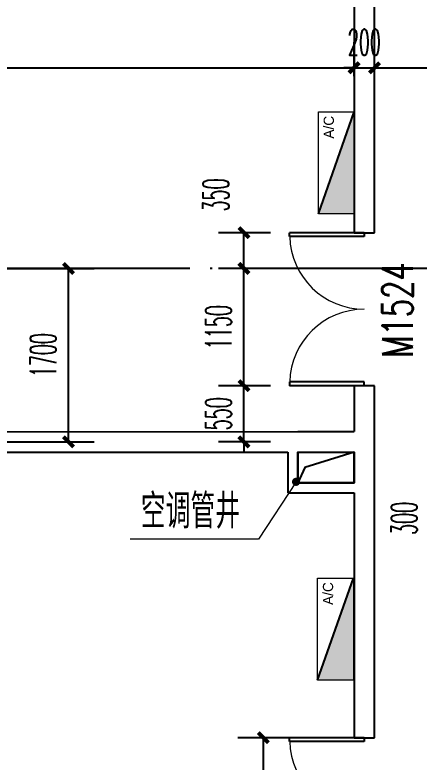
# Model space of a CAD drawing. Header units: millimetres. Extents: x -13830 to 215738, y -24143 to 193994.
# Drawn here: x 45822 to 49780, y 93060 to 100384 of the extents above; entities that cross this region are included whole.
import ezdxf
from ezdxf.enums import TextEntityAlignment as Align

# ---------------------------------------------------------------- set-up
doc = ezdxf.new("R2010")
doc.units = ezdxf.units.MM
doc.header["$LTSCALE"] = 100
doc.linetypes.add('DOTE', pattern=[2.42, 2, -0.2, 0.02, -0.2])
doc.layers.get('0').update_dxf_attribs({"linetype": 'CONTINUOUS'})
doc.layers.get('DEFPOINTS').update_dxf_attribs({"linetype": 'CONTINUOUS'})
for name, color, linetype in [('A-Fin-Stone', 64, 'CONTINUOUS'), ('DOTE', 8, 'CONTINUOUS'), ('EQUIP_DETAIL', 9, 'CONTINUOUS'), ('EQUIP_HATCH', 8, 'CONTINUOUS'), ('PUB_DIM', 3, 'CONTINUOUS'), ('PUB_TEXT', 7, 'CONTINUOUS'), ('WALL', 2, 'CONTINUOUS'), ('WINDOW', 4, 'CONTINUOUS'), ('WINDOW_TEXT', 7, 'CONTINUOUS')]:
    doc.layers.add(name, color=color, linetype=linetype)
doc.layers.add('DIM_LEAD', color=3, linetype='CONTINUOUS', lineweight=13)
doc.layers.add('M-2019.7.9', color=6, linetype='CONTINUOUS', lineweight=15)
doc.styles.add('_TCH_DIM', font='SIMPLEX', dxfattribs={"bigfont": 'GBCBIG'})
doc.styles.add('_TCH_WINDOW', font='SIMPLEX', dxfattribs={"height": 3.5, "bigfont": 'GBCBIG'})
doc.styles.add('DIM_FONT_T3', font='SIMPLEX', dxfattribs={"width": 0.494118, "bigfont": 'GBCBIG'})
doc.styles.add('HZDX', font='wcad.shx', dxfattribs={"bigfont": 'hzdx.shx'})
doc.dimstyles.new('_TCH_ARCH&&100', dxfattribs={"dimtxt": 255, "dimasz": 100, "dimexe": 250, "dimexo": 300, "dimgap": 122.5, "dimtad": 1, "dimdec": 0, "dimzin": 0, "dimdsep": 46, "dimtxsty": 'DIM_FONT_T3', "dimblk": 'ARCHTICK', "dimcen": 0.09, "dimclrt": 7, "dimazin": 0, "dimtfac": 1, "dimtdec": 0, "dimtix": 1, "dimtmove": 2, "dimatfit": 3, "dimldrblk": 'ARCHTICK', "dimfxl": 1, "dimtolj": 1, "dimtzin": 0, "dimarcsym": 0})

# ---------------------------------------------------------------- blocks, each defined once
blk = doc.blocks.new('dsffsfddf')
at = {"layer": 'DOTE', "linetype": 'DOTE', "ltscale": 10}
blk.add_line((25050, 12950), (-1850, 12950), dxfattribs=at)
blk = doc.blocks.new('5HP')
at = {"layer": 'EQUIP_HATCH'}
blk.add_hatch(color=256, dxfattribs=at).paths.add_polyline_path([(11197.1, 101719.4), (10847.1, 101719.4), (10847.1, 100719.4)])
at = {"color": 0, "linetype": 'ByBlock'}
blk.add_lwpolyline([(10847.1, 101719.4), (11197.1, 101719.4), (11197.1, 100719.4), (10847.1, 100719.4)], close=True, dxfattribs=at)
at = {"layer": 'EQUIP_DETAIL'}
blk.add_line((11197.1, 101719.4), (10847.1, 100719.4), dxfattribs=at)
at = {"layer": 'EQUIP_DETAIL', "style": 'HZDX'}
blk.add_text('A/C', height=100, rotation=270, dxfattribs=at).set_placement((11097.1, 100869.4), align=Align.MIDDLE)
blk = doc.blocks.new('A$C401C7BD0')
at = {"layer": 'M-2019.7.9', "rotation": 180}
for p in [(18147.1, 102254), (18139.6, 97682.5)]:
    blk.add_blockref('5HP', p, dxfattribs=at)
blk = doc.blocks.new('_ArchTick')
at = {"color": 0, "linetype": 'ByBlock', "const_width": 0.4}
blk.add_lwpolyline([(-0.5, -0.5), (0.5, 0.5)], dxfattribs=at)
blk = doc.blocks.new('*D711')
at = {"layer": 'DEFPOINTS', "color": 0, "transparency": 16777216}
for p in [(50793.6, 99866.2), (49343.6, 99484.7), (50793.6, 99484.7)]:
    blk.add_point(p, dxfattribs=at)
at = {"layer": 'PUB_DIM', "color": 0, "lineweight": -2, "transparency": 16777216}
for p, q in [((49343.6, 99784.7), (49343.6, 100116.2)), ((50793.6, 99784.7), (50793.6, 100116.2)), ((49343.6, 99866.2), (50793.6, 99866.2))]:
    blk.add_line(p, q, dxfattribs=at)
at = {"layer": 'PUB_DIM', "color": 0, "lineweight": -2, "transparency": 16777216, "xscale": 100, "yscale": 100, "zscale": 100, "rotation": 180}
blk.add_blockref('_ArchTick', (49343.6, 99866.2), dxfattribs=at)
at = {"layer": 'PUB_DIM', "color": 0, "lineweight": -2, "transparency": 16777216, "xscale": 100, "yscale": 100, "zscale": 100}
blk.add_blockref('_ArchTick', (50793.6, 99866.2), dxfattribs=at)
at = {"layer": 'PUB_DIM', "color": 7, "transparency": 16777216, "insert": (50068.6, 100116.2), "char_height": 255, "attachment_point": 5, "style": 'DIM_FONT_T3'}
blk.add_mtext('\\A1;1450', dxfattribs=at)
blk = doc.blocks.new('*D712')
at = {"layer": 'DEFPOINTS', "color": 0, "transparency": 16777216}
for p in [(49343.6, 99866.2), (49143.6, 99484.7), (49343.6, 99484.7)]:
    blk.add_point(p, dxfattribs=at)
at = {"layer": 'PUB_DIM', "color": 0, "lineweight": -2, "transparency": 16777216}
for p, q in [((49143.6, 99784.7), (49143.6, 100116.2)), ((49343.6, 99784.7), (49343.6, 100116.2)), ((49143.6, 99866.2), (49043.6, 99866.2)), ((49143.6, 99866.2), (49343.6, 99866.2)), ((49343.6, 99866.2), (49443.6, 99866.2))]:
    blk.add_line(p, q, dxfattribs=at)
at = {"layer": 'PUB_DIM', "color": 0, "lineweight": -2, "transparency": 16777216, "xscale": 100, "yscale": 100, "zscale": 100}
blk.add_blockref('_ArchTick', (49143.6, 99866.2), dxfattribs=at)
at = {"layer": 'PUB_DIM', "color": 0, "lineweight": -2, "transparency": 16777216, "xscale": 100, "yscale": 100, "zscale": 100, "rotation": 180}
blk.add_blockref('_ArchTick', (49343.6, 99866.2), dxfattribs=at)
at = {"layer": 'PUB_DIM', "color": 7, "transparency": 16777216, "insert": (49243.6, 100116.2), "char_height": 255, "attachment_point": 5, "style": 'DIM_FONT_T3'}
blk.add_mtext('\\A1;200', dxfattribs=at)
blk = doc.blocks.new('*D713')
at = {"layer": 'DEFPOINTS', "color": 0, "transparency": 16777216}
for p in [(49143.6, 99866.2), (41843.6, 99484.7), (49143.6, 99484.7)]:
    blk.add_point(p, dxfattribs=at)
at = {"layer": 'PUB_DIM', "color": 0, "lineweight": -2, "transparency": 16777216}
for p, q in [((41843.6, 99784.7), (41843.6, 100116.2)), ((49143.6, 99784.7), (49143.6, 100116.2)), ((41843.6, 99866.2), (49143.6, 99866.2))]:
    blk.add_line(p, q, dxfattribs=at)
at = {"layer": 'PUB_DIM', "color": 0, "lineweight": -2, "transparency": 16777216, "xscale": 100, "yscale": 100, "zscale": 100, "rotation": 180}
blk.add_blockref('_ArchTick', (41843.6, 99866.2), dxfattribs=at)
at = {"layer": 'PUB_DIM', "color": 0, "lineweight": -2, "transparency": 16777216, "xscale": 100, "yscale": 100, "zscale": 100}
blk.add_blockref('_ArchTick', (49143.6, 99866.2), dxfattribs=at)
at = {"layer": 'PUB_DIM', "color": 7, "transparency": 16777216, "insert": (45493.6, 100116.2), "char_height": 255, "attachment_point": 5, "style": 'DIM_FONT_T3'}
blk.add_mtext('\\A1;7300', dxfattribs=at)
blk = doc.blocks.new('*D768')
at = {"layer": 'DEFPOINTS', "color": 0, "transparency": 16777216}
for p in [(48254.7, 93298.9), (49143.6, 93298.9), (49143.6, 91798.9)]:
    blk.add_point(p, dxfattribs=at)
at = {"layer": 'PUB_DIM', "color": 0, "lineweight": -2, "transparency": 16777216}
for p, q in [((48843.6, 93298.9), (48004.7, 93298.9)), ((48254.7, 91798.9), (48254.7, 93298.9)), ((48843.6, 91798.9), (48004.7, 91798.9))]:
    blk.add_line(p, q, dxfattribs=at)
at = {"layer": 'PUB_DIM', "color": 0, "lineweight": -2, "transparency": 16777216, "xscale": 100, "yscale": 100, "zscale": 100}
for p, rotation in [((48254.7, 93298.9), 90), ((48254.7, 91798.9), 270)]:
    blk.add_blockref('_ArchTick', p, dxfattribs=dict(at, rotation=rotation))
at = {"layer": 'PUB_DIM', "color": 7, "transparency": 16777216, "insert": (48004.7, 92548.9), "char_height": 255, "attachment_point": 5, "rotation": 90, "style": 'DIM_FONT_T3'}
blk.add_mtext('\\A1;1500', dxfattribs=at)
blk = doc.blocks.new('*D779')
at = {"layer": 'DEFPOINTS', "color": 0, "transparency": 16777216}
for p in [(50259.3, 95598.5), (50843.6, 95598.5), (50843.6, 95298.5)]:
    blk.add_point(p, dxfattribs=at)
at = {"layer": 'PUB_DIM', "color": 0, "lineweight": -2, "transparency": 16777216}
for p, q in [((50543.6, 95598.5), (50009.3, 95598.5)), ((50259.3, 95298.5), (50259.3, 95598.5)), ((50543.6, 95298.5), (50009.3, 95298.5))]:
    blk.add_line(p, q, dxfattribs=at)
at = {"layer": 'PUB_DIM', "color": 0, "lineweight": -2, "transparency": 16777216, "xscale": 100, "yscale": 100, "zscale": 100}
for p, rotation in [((50259.3, 95598.5), 90), ((50259.3, 95298.5), 270)]:
    blk.add_blockref('_ArchTick', p, dxfattribs=dict(at, rotation=rotation))
at = {"layer": 'PUB_DIM', "color": 7, "transparency": 16777216, "insert": (49634.3, 95448.5), "char_height": 255, "attachment_point": 5, "rotation": 90, "style": 'DIM_FONT_T3'}
blk.add_mtext('\\A1;300', dxfattribs=at)
blk = doc.blocks.new('*D789')
at = {"layer": 'DEFPOINTS', "color": 0, "transparency": 16777216}
for p in [(48065, 96748.9), (48626.4, 96748.9), (48626.4, 96198.5)]:
    blk.add_point(p, dxfattribs=at)
at = {"layer": 'PUB_DIM', "color": 0, "lineweight": -2, "transparency": 16777216}
for p, q in [((48065, 96748.9), (48065, 96848.9)), ((48326.4, 96748.9), (47815, 96748.9)), ((48065, 96198.5), (48065, 96748.9)), ((48326.4, 96198.5), (47815, 96198.5)), ((48065, 96198.5), (48065, 96098.5))]:
    blk.add_line(p, q, dxfattribs=at)
at = {"layer": 'PUB_DIM', "color": 0, "lineweight": -2, "transparency": 16777216, "xscale": 100, "yscale": 100, "zscale": 100}
for p, rotation in [((48065, 96748.9), 270), ((48065, 96198.5), 90)]:
    blk.add_blockref('_ArchTick', p, dxfattribs=dict(at, rotation=rotation))
at = {"layer": 'PUB_DIM', "color": 7, "transparency": 16777216, "insert": (47815, 96473.7), "char_height": 255, "attachment_point": 5, "rotation": 90, "style": 'DIM_FONT_T3'}
blk.add_mtext('\\A1;550', dxfattribs=at)
blk = doc.blocks.new('*D790')
at = {"layer": 'DEFPOINTS', "color": 0, "transparency": 16777216}
for p in [(48065, 97898.5), (48626.4, 97898.5), (48626.4, 96748.9)]:
    blk.add_point(p, dxfattribs=at)
at = {"layer": 'PUB_DIM', "color": 0, "lineweight": -2, "transparency": 16777216}
for p, q in [((48326.4, 97898.5), (47815, 97898.5)), ((48065, 96748.9), (48065, 97898.5)), ((48326.4, 96748.9), (47815, 96748.9))]:
    blk.add_line(p, q, dxfattribs=at)
at = {"layer": 'PUB_DIM', "color": 0, "lineweight": -2, "transparency": 16777216, "xscale": 100, "yscale": 100, "zscale": 100}
for p, rotation in [((48065, 97898.5), 90), ((48065, 96748.9), 270)]:
    blk.add_blockref('_ArchTick', p, dxfattribs=dict(at, rotation=rotation))
at = {"layer": 'PUB_DIM', "color": 7, "transparency": 16777216, "insert": (47815, 97323.7), "char_height": 255, "attachment_point": 5, "rotation": 90, "style": 'DIM_FONT_T3'}
blk.add_mtext('\\A1;1150', dxfattribs=at)
blk = doc.blocks.new('*D791')
at = {"layer": 'DEFPOINTS', "color": 0, "transparency": 16777216}
for p in [(48065, 98248.9), (48626.4, 98248.9), (48626.4, 97898.5)]:
    blk.add_point(p, dxfattribs=at)
at = {"layer": 'PUB_DIM', "color": 0, "lineweight": -2, "transparency": 16777216}
for p, q in [((48326.4, 98248.9), (47815, 98248.9)), ((48065, 97898.5), (48065, 98248.9)), ((48326.4, 97898.5), (47815, 97898.5))]:
    blk.add_line(p, q, dxfattribs=at)
at = {"layer": 'PUB_DIM', "color": 0, "lineweight": -2, "transparency": 16777216, "xscale": 100, "yscale": 100, "zscale": 100}
for p, rotation in [((48065, 98248.9), 90), ((48065, 97898.5), 270)]:
    blk.add_blockref('_ArchTick', p, dxfattribs=dict(at, rotation=rotation))
at = {"layer": 'PUB_DIM', "color": 7, "transparency": 16777216, "insert": (47790, 98618.9), "char_height": 255, "attachment_point": 5, "rotation": 90, "style": 'DIM_FONT_T3'}
blk.add_mtext('\\A1;350', dxfattribs=at)
blk = doc.blocks.new('*D792')
at = {"layer": 'DEFPOINTS', "color": 0, "transparency": 16777216}
for p in [(45343.6, 97898.5), (46347, 97898.5), (45343.6, 96198.5)]:
    blk.add_point(p, dxfattribs=at)
at = {"layer": 'PUB_DIM', "color": 0, "lineweight": -2, "transparency": 16777216}
for p, q in [((45643.6, 97898.5), (46597, 97898.5)), ((46347, 96198.5), (46347, 97898.5)), ((45643.6, 96198.5), (46597, 96198.5))]:
    blk.add_line(p, q, dxfattribs=at)
at = {"layer": 'PUB_DIM', "color": 0, "lineweight": -2, "transparency": 16777216, "xscale": 100, "yscale": 100, "zscale": 100}
for p, rotation in [((46347, 97898.5), 90), ((46347, 96198.5), 270)]:
    blk.add_blockref('_ArchTick', p, dxfattribs=dict(at, rotation=rotation))
at = {"layer": 'PUB_DIM', "color": 7, "transparency": 16777216, "insert": (46097, 97048.5), "char_height": 255, "attachment_point": 5, "rotation": 90, "style": 'DIM_FONT_T3'}
blk.add_mtext('\\A1;1700', dxfattribs=at)
blk = doc.blocks.new('$DorLib2D$00000002')
for p, q in [((-0.5, 0), (-0.5, 0.4875)), ((-0.475, 0.4875), (-0.5, 0.4875)), ((-0.475, 0), (-0.475, 0.4875)), ((0.475, 0), (0.475, 0.4875)), ((0.475, 0.4875), (0.5, 0.4875)), ((0.5, 0), (0.5, 0.4875)), ((-0.5, 0), (-0.475, 0)), ((0.5, 0), (0.475, 0))]:
    blk.add_line(p, q)
at = {"lineweight": 13}
for centre, start, end in [((-0.4875, 0), 0, 88.5307), ((0.4875, 0), 91.4693, 180)]:
    blk.add_arc(centre, 0.4875, start, end, dxfattribs=at)

msp = doc.modelspace()

# ---------------------------------------------------------------- linework, layer by layer
at = {"layer": 'DIM_LEAD'}
for p, q in [((48575.4, 95807), (48205.9, 95244.9)), ((48205.9, 95244.9), (46949.4, 95244.9))]:
    msp.add_line(p, q, dxfattribs=at)
at = {"layer": 'DIM_LEAD', "const_width": 40}
msp.add_lwpolyline([(48586.4, 95823.7, 1), (48564.4, 95790.3, 1)], format="xyb", close=True, dxfattribs=at)
at = {"layer": 'WALL'}
for p, q in [((49143.6, 104948.5), (49143.6, 98248.9)), ((49343.6, 98248.9), (49343.6, 104948.5)), ((49143.6, 98248.9), (49343.6, 98248.9)), ((49343.6, 96748.9), (49143.6, 96748.9)), ((49143.6, 96748.9), (49143.6, 96298.7)), ((49343.6, 96198.7), (49343.6, 96748.9)), ((41593.6, 96298.5), (48593.6, 96298.7)), ((48593.6, 96298.7), (49143.6, 96298.7)), ((49343.6, 95798.7), (49343.6, 96198.7)), ((41593.6, 96098.5), (48493.6, 96098.7)), ((48493.6, 96098.7), (48493.6, 95698.7)), ((48593.6, 96098.7), (48593.6, 95798.7)), ((48593.6, 96098.7), (49143.6, 96098.7)), ((49143.6, 95798.7), (49143.6, 96098.7)), ((48593.6, 95798.7), (49143.6, 95798.7)), ((49343.6, 93298.9), (49343.6, 95798.7)), ((48493.6, 95698.7), (49143.6, 95698.7)), ((49143.6, 95698.7), (49143.6, 93298.9)), ((49143.6, 93298.9), (49343.6, 93298.9))]:
    msp.add_line(p, q, dxfattribs=at)
at = {"layer": 'WINDOW', "linetype": 'Continuous'}
msp.add_lwpolyline([(49143.6, 96098.7), (49143.6, 95798.7), (48593.6, 95798.7), (48593.6, 96098.7), (49143.6, 96098.7), (48660.7, 95948.7), (48593.6, 95798.7)], dxfattribs=at)

# ---------------------------------------------------------------- block references
at = {"layer": 'A-Fin-Stone'}
msp.add_blockref('A$C401C7BD0', (41843.6, 97898.5), dxfattribs=at)
at = {"layer": 'WALL'}
msp.add_blockref('dsffsfddf', (41843.6, 84948.5), dxfattribs=at)
at = {"layer": 'WINDOW'}
ref = msp.add_blockref('$DorLib2D$00000002', (49243.6, 97498.9), dxfattribs=dict(at, xscale=1500, yscale=1500, zscale=1500, rotation=90))
ref.add_attrib('A', 'M1524', (49717.3, 97023.9), dxfattribs={"layer": 'WINDOW_TEXT', "height": 297.5, "rotation": 90, "style": '_TCH_WINDOW', "width": 0.705882})
ref = msp.add_blockref('$DorLib2D$00000002', (49243.6, 92548.9), dxfattribs=dict(at, xscale=1500, yscale=1500, zscale=1500, rotation=90))
ref.add_attrib('A', 'M1524', (49717.3, 92038.9), dxfattribs={"layer": 'WINDOW_TEXT', "height": 297.5, "rotation": 90, "style": '_TCH_WINDOW', "width": 0.705882})

# ---------------------------------------------------------------- texts
at = {"layer": 'PUB_TEXT', "style": '_TCH_DIM'}
msp.add_text('空调管井', height=337.59, dxfattribs=at).set_placement((47054.4, 95349.9))

# ---------------------------------------------------------------- dimensions: what is measured, and where the dimension line sits
at = {"layer": 'PUB_DIM'}
for p1, p2, distance, picture, middle in [((41843.6, 99484.7), (49143.6, 99484.7), 381.5, '*D713', (45493.6, 100116.2)), ((49143.6, 99484.7), (49343.6, 99484.7), 381.5, '*D712', (49243.6, 100116.2)), ((49343.6, 99484.7), (50793.6, 99484.7), 381.5, '*D711', (50068.6, 100116.2)), ((45343.6, 96198.5), (45343.6, 97898.5), -1003.4, '*D792', (46097, 97048.5)), ((48626.4, 96748.9), (48626.4, 97898.5), 561.4, '*D790', (47815, 97323.7)), ((48626.4, 96198.5), (48626.4, 96748.9), 561.4, '*D789', (47815, 96473.7)), ((49143.6, 91798.9), (49143.6, 93298.9), 888.9, '*D768', (48004.7, 92548.9))]:
    dim = msp.add_aligned_dim(p1=p1, p2=p2, distance=distance, dimstyle='_TCH_ARCH&&100', dxfattribs=at)
    dim.commit()
    dim.dimension.update_dxf_attribs({"geometry": picture, "text_midpoint": middle})
for base, p1, p2, picture, middle in [((48065, 98248.9), (48626.4, 97898.5), (48626.4, 98248.9), '*D791', (47790, 98618.9)), ((50259.3, 95598.5), (50843.6, 95298.5), (50843.6, 95598.5), '*D779', (49634.3, 95448.5))]:
    dim = msp.add_linear_dim(base=base, p1=p1, p2=p2, angle=90, dimstyle='_TCH_ARCH&&100', dxfattribs=at)
    dim.commit()
    dim.dimension.update_dxf_attribs({"geometry": picture, "text_midpoint": middle, "dimtype": 129})

doc.saveas('drawing.dxf')
